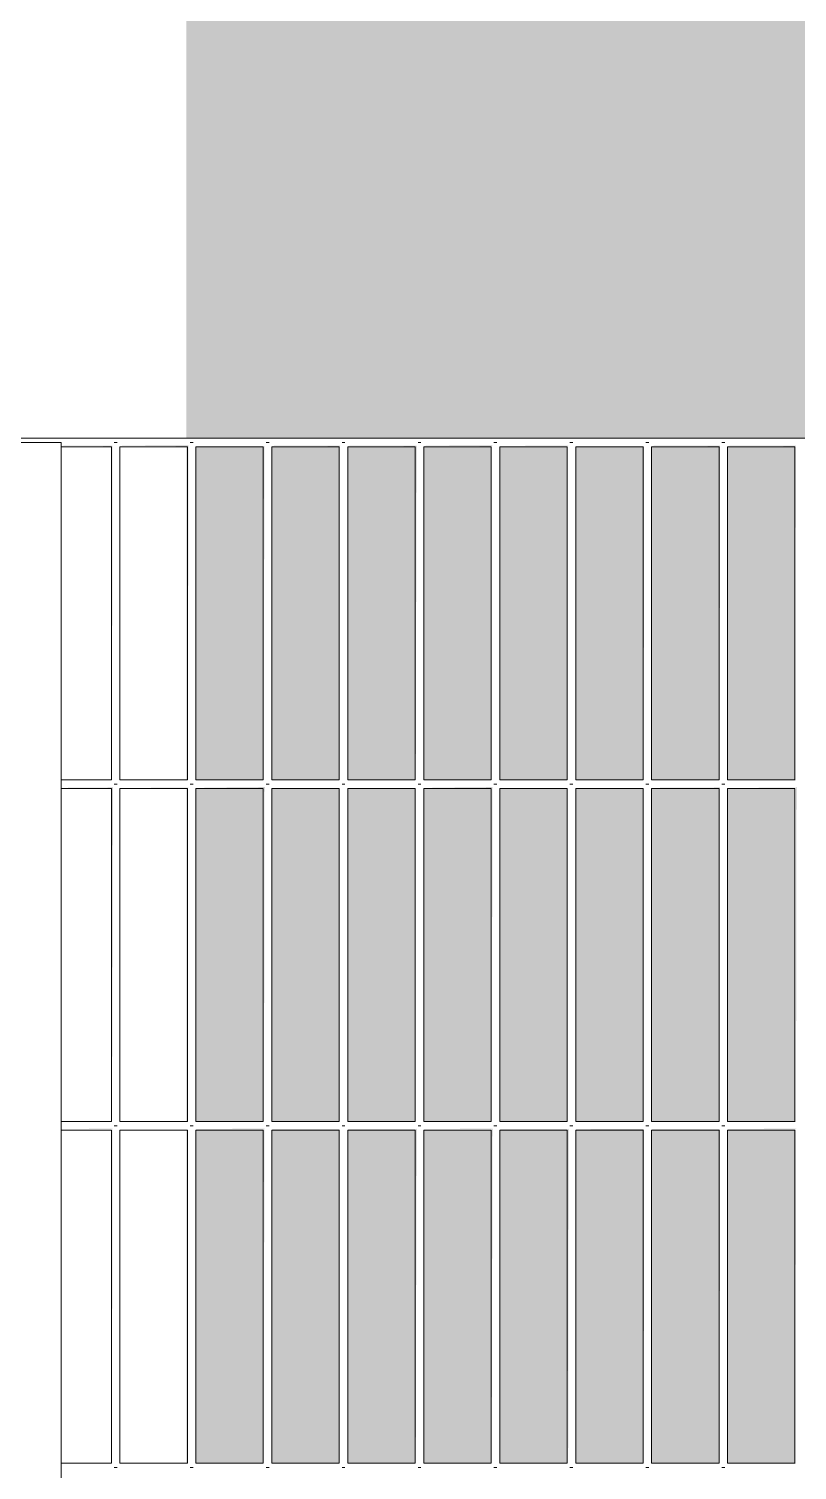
# Model space of a CAD drawing. Header units: metres. Extents: x -14 to 130, y -38 to 4.
# Drawn here: x 106.302 to 106.752, y -30.995 to -30.152 of the extents above; entities that cross this region are included whole.
import ezdxf

# ---------------------------------------------------------------- set-up
doc = ezdxf.new("R2010")
doc.units = ezdxf.units.M
doc.header["$MEASUREMENT"] = 0
doc.layers.add('A-Ost_Ansicht Ost PP_2_140 Geländer transparent', color=7, linetype='Continuous')
doc.layers.add('A-Ost_Ansicht Ost PP_2_717 Außen Ausstattung', color=7, linetype='Continuous')

msp = doc.modelspace()

# ---------------------------------------------------------------- hatches: boundary and pattern name
at = {"layer": 'A-Ost_Ansicht Ost PP_2_140 Geländer transparent', "linetype": 'Continuous', "lineweight": 0, "true_color": 0x000000}
for points in [[(106.39444, -30.14373), (106.39444, -30.39123), (107.41924, -30.39123), (107.41924, -30.14373)], [(106.39498, -30.39623), (106.39444, -30.39623), (106.39444, -30.59123), (106.39498, -30.59123)], [(106.43944, -30.39623), (106.39998, -30.39623), (106.39998, -30.59123), (106.43944, -30.59123)], [(106.48391, -30.39623), (106.44444, -30.39623), (106.44444, -30.59123), (106.48391, -30.59123)], [(106.52837, -30.39623), (106.48891, -30.39623), (106.48891, -30.59123), (106.52837, -30.59123)], [(106.53337, -30.39623), (106.53337, -30.59123), (106.57284, -30.59123), (106.57284, -30.39623)], [(106.57784, -30.39623), (106.57784, -30.59123), (106.6173, -30.59123), (106.6173, -30.39623)], [(106.66177, -30.39623), (106.6223, -30.39623), (106.6223, -30.59123), (106.66177, -30.59123)], [(106.66677, -30.39623), (106.66677, -30.59123), (106.70623, -30.59123), (106.70623, -30.39623)], [(106.71123, -30.59123), (106.75069, -30.59123), (106.75069, -30.39623), (106.71123, -30.39623)], [(106.39498, -30.59623), (106.39444, -30.59623), (106.39444, -30.79123), (106.39498, -30.79123)], [(106.39998, -30.79123), (106.43944, -30.79123), (106.43944, -30.59623), (106.39998, -30.59623)], [(106.48391, -30.59623), (106.44444, -30.59623), (106.44444, -30.79123), (106.48391, -30.79123)], [(106.52837, -30.59623), (106.48891, -30.59623), (106.48891, -30.79123), (106.52837, -30.79123)], [(106.53337, -30.79123), (106.57284, -30.79123), (106.57284, -30.59623), (106.53337, -30.59623)], [(106.57784, -30.59623), (106.57784, -30.79123), (106.6173, -30.79123), (106.6173, -30.59623)], [(106.6223, -30.59623), (106.6223, -30.79123), (106.66177, -30.79123), (106.66177, -30.59623)], [(106.70623, -30.59623), (106.66677, -30.59623), (106.66677, -30.79123), (106.70623, -30.79123)], [(106.71123, -30.59623), (106.71123, -30.79123), (106.75069, -30.79123), (106.75069, -30.59623)], [(106.39498, -30.79623), (106.39444, -30.79623), (106.39444, -30.99123), (106.39498, -30.99123)], [(106.39998, -30.99123), (106.43944, -30.99123), (106.43944, -30.79623), (106.39998, -30.79623)], [(106.44444, -30.99123), (106.48391, -30.99123), (106.48391, -30.79623), (106.44444, -30.79623)], [(106.48891, -30.99123), (106.52837, -30.99123), (106.52837, -30.79623), (106.48891, -30.79623)], [(106.57284, -30.79623), (106.53337, -30.79623), (106.53337, -30.99123), (106.57284, -30.99123)], [(106.57784, -30.79623), (106.57784, -30.99123), (106.6173, -30.99123), (106.6173, -30.79623)], [(106.66177, -30.79623), (106.6223, -30.79623), (106.6223, -30.99123), (106.66177, -30.99123)], [(106.66677, -30.99123), (106.70623, -30.99123), (106.70623, -30.79623), (106.66677, -30.79623)], [(106.75069, -30.79623), (106.71123, -30.79623), (106.71123, -30.99123), (106.75069, -30.99123)]]:
    msp.add_hatch(color=18, dxfattribs=at).paths.add_polyline_path(points)
at = {"layer": 'A-Ost_Ansicht Ost PP_2_717 Außen Ausstattung', "linetype": 'Continuous', "lineweight": 0, "true_color": 0x000000}
for points in [[(106.35067, -30.39608), (106.32105, -30.39608), (106.35055, -30.39619)], [(106.32106, -30.39534), (106.3511, -30.39564)], [(106.3511, -30.39564), (106.32106, -30.39564), (106.35085, -30.39589)], [(106.32106, -30.39589), (106.35067, -30.39608)], [(106.35055, -30.39619), (106.35055, -30.59127), (106.35067, -30.39608)], [(106.35067, -30.59138), (106.35085, -30.39589)], [(106.35085, -30.39589), (106.35085, -30.59156), (106.3511, -30.39564)], [(106.3511, -30.59181), (106.35141, -30.39534)], [(106.39587, -30.39534), (106.35462, -30.39534), (106.39556, -30.39564)], [(106.39556, -30.39564), (106.35493, -30.39564), (106.39531, -30.39589)], [(106.39531, -30.39589), (106.35518, -30.39589), (106.39513, -30.39608)], [(106.39513, -30.39608), (106.35536, -30.39608), (106.39502, -30.39619)], [(106.39513, -30.39608), (106.39502, -30.59127)], [(106.39513, -30.39608), (106.39513, -30.59138), (106.39531, -30.39589)], [(106.39531, -30.39589), (106.39531, -30.59156), (106.39556, -30.39564)], [(106.39587, -30.39534), (106.39556, -30.59181)], [(106.39909, -30.39534), (106.44003, -30.39564)], [(106.39939, -30.39564), (106.43978, -30.39589)], [(106.43978, -30.39589), (106.39964, -30.39589), (106.43959, -30.39608)], [(106.43959, -30.39608), (106.39983, -30.39608), (106.43948, -30.39619)], [(106.43948, -30.39619), (106.43948, -30.59127), (106.43959, -30.39608)], [(106.43959, -30.39608), (106.43959, -30.59138), (106.43978, -30.39589)], [(106.43978, -30.39589), (106.43978, -30.59156), (106.44003, -30.39564)], [(106.44034, -30.39534), (106.44003, -30.59181)], [(106.44355, -30.39534), (106.48449, -30.39564)], [(106.48449, -30.39564), (106.44386, -30.39564), (106.48424, -30.39589)], [(106.48424, -30.39589), (106.44411, -30.39589), (106.48406, -30.39608)], [(106.44429, -30.39608), (106.48395, -30.39619)], [(106.48395, -30.39619), (106.48395, -30.59127), (106.48406, -30.39608)], [(106.48406, -30.39608), (106.48406, -30.59138), (106.48424, -30.39589)], [(106.48424, -30.59156), (106.48449, -30.39564)], [(106.4848, -30.39534), (106.48449, -30.59181)], [(106.48801, -30.39534), (106.52896, -30.39564)], [(106.52896, -30.39564), (106.48832, -30.39564), (106.52871, -30.39589)], [(106.52871, -30.39589), (106.48857, -30.39589), (106.52852, -30.39608)], [(106.52852, -30.39608), (106.48876, -30.39608), (106.52841, -30.39619)], [(106.52852, -30.39608), (106.52841, -30.59127)], [(106.52852, -30.39608), (106.52852, -30.59138), (106.52871, -30.39589)], [(106.52871, -30.39589), (106.52871, -30.59156), (106.52896, -30.39564)], [(106.52896, -30.39564), (106.52896, -30.59181), (106.52926, -30.39534)], [(106.57373, -30.39534), (106.53248, -30.39534), (106.57342, -30.39564)], [(106.57342, -30.39564), (106.53279, -30.39564), (106.57317, -30.39589)], [(106.53304, -30.39589), (106.57299, -30.39608)], [(106.57299, -30.39608), (106.53322, -30.39608), (106.57288, -30.39619)], [(106.57299, -30.39608), (106.57288, -30.59127)], [(106.57299, -30.39608), (106.57299, -30.59138), (106.57317, -30.39589)], [(106.57342, -30.39564), (106.57317, -30.59156)], [(106.57373, -30.39534), (106.57342, -30.59181)], [(106.61819, -30.39534), (106.57694, -30.39534), (106.61789, -30.39564)], [(106.57725, -30.39564), (106.61764, -30.39589)], [(106.5775, -30.39589), (106.61745, -30.39608)], [(106.57769, -30.39608), (106.61734, -30.39619)], [(106.61734, -30.39619), (106.61734, -30.59127), (106.61745, -30.39608)], [(106.61745, -30.39608), (106.61745, -30.59138), (106.61764, -30.39589)], [(106.61764, -30.59156), (106.61789, -30.39564)], [(106.61789, -30.59181), (106.61819, -30.39534)], [(106.62141, -30.39534), (106.66235, -30.39564)], [(106.62172, -30.39564), (106.6621, -30.39589)], [(106.6621, -30.39589), (106.62197, -30.39589), (106.66192, -30.39608)], [(106.66192, -30.39608), (106.62215, -30.39608), (106.6618, -30.39619)], [(106.66192, -30.39608), (106.6618, -30.59127)], [(106.66192, -30.59138), (106.6621, -30.39589)], [(106.6621, -30.39589), (106.6621, -30.59156), (106.66235, -30.39564)], [(106.66266, -30.39534), (106.66235, -30.59181)], [(106.66587, -30.39534), (106.70681, -30.39564)], [(106.70681, -30.39564), (106.66618, -30.39564), (106.70656, -30.39589)], [(106.70656, -30.39589), (106.66643, -30.39589), (106.70638, -30.39608)], [(106.66661, -30.39608), (106.70627, -30.39619)], [(106.70627, -30.39619), (106.70627, -30.59127), (106.70638, -30.39608)], [(106.70638, -30.39608), (106.70638, -30.59138), (106.70656, -30.39589)], [(106.70656, -30.39589), (106.70656, -30.59156), (106.70681, -30.39564)], [(106.70681, -30.59181), (106.70712, -30.39534)], [(106.71034, -30.39534), (106.75128, -30.39564)], [(106.75128, -30.39564), (106.71064, -30.39564), (106.75103, -30.39589)], [(106.75103, -30.39589), (106.71089, -30.39589), (106.75084, -30.39608)], [(106.71108, -30.39608), (106.75073, -30.39619)], [(106.75084, -30.39608), (106.75073, -30.59127)], [(106.75084, -30.39608), (106.75084, -30.59138), (106.75103, -30.39589)], [(106.75128, -30.39564), (106.75103, -30.59156)], [(106.75159, -30.39534), (106.75128, -30.59181)], [(106.32105, -30.59534), (106.3511, -30.59564)], [(106.3511, -30.59564), (106.32105, -30.59564), (106.35085, -30.59589)], [(106.32105, -30.59589), (106.35067, -30.59608)], [(106.35067, -30.59608), (106.32105, -30.59608), (106.35055, -30.59619)], [(106.35067, -30.59608), (106.35055, -30.79127)], [(106.35067, -30.59608), (106.35067, -30.79138), (106.35085, -30.59589)], [(106.35085, -30.59589), (106.35085, -30.79156), (106.3511, -30.59564)], [(106.3511, -30.59564), (106.3511, -30.79181), (106.35141, -30.59534)], [(106.39587, -30.59534), (106.35462, -30.59534), (106.39556, -30.59564)], [(106.35493, -30.59564), (106.39531, -30.59589)], [(106.39531, -30.59589), (106.35518, -30.59589), (106.39513, -30.59608)], [(106.35536, -30.59608), (106.39502, -30.59619)], [(106.39513, -30.59608), (106.39502, -30.79127)], [(106.39513, -30.79138), (106.39531, -30.59589)], [(106.39556, -30.59564), (106.39531, -30.79156)], [(106.39587, -30.59534), (106.39556, -30.79181)], [(106.44034, -30.59534), (106.39909, -30.59534), (106.44003, -30.59564)], [(106.44003, -30.59564), (106.39939, -30.59564), (106.43978, -30.59589)], [(106.39964, -30.59589), (106.43959, -30.59608)], [(106.43959, -30.59608), (106.39983, -30.59608), (106.43948, -30.59619)], [(106.43948, -30.59619), (106.43948, -30.79127), (106.43959, -30.59608)], [(106.43959, -30.79138), (106.43978, -30.59589)], [(106.44003, -30.59564), (106.43978, -30.79156)], [(106.44003, -30.59564), (106.44003, -30.79181), (106.44034, -30.59534)], [(106.44355, -30.59534), (106.48449, -30.59564)], [(106.44386, -30.59564), (106.48424, -30.59589)], [(106.44411, -30.59589), (106.48406, -30.59608)], [(106.44429, -30.59608), (106.48395, -30.59619)], [(106.48395, -30.59619), (106.48395, -30.79127), (106.48406, -30.59608)], [(106.48406, -30.79138), (106.48424, -30.59589)], [(106.48449, -30.59564), (106.48424, -30.79156)], [(106.4848, -30.59534), (106.48449, -30.79181)], [(106.48801, -30.59534), (106.52896, -30.59564)], [(106.48832, -30.59564), (106.52871, -30.59589)], [(106.52871, -30.59589), (106.48857, -30.59589), (106.52852, -30.59608)], [(106.52852, -30.59608), (106.48876, -30.59608), (106.52841, -30.59619)], [(106.52841, -30.59619), (106.52841, -30.79127), (106.52852, -30.59608)], [(106.52852, -30.79138), (106.52871, -30.59589)], [(106.52896, -30.59564), (106.52871, -30.79156)], [(106.52926, -30.59534), (106.52896, -30.79181)], [(106.57373, -30.59534), (106.53248, -30.59534), (106.57342, -30.59564)], [(106.57342, -30.59564), (106.53279, -30.59564), (106.57317, -30.59589)], [(106.57317, -30.59589), (106.53304, -30.59589), (106.57299, -30.59608)], [(106.57299, -30.59608), (106.53322, -30.59608), (106.57288, -30.59619)], [(106.57288, -30.79127), (106.57299, -30.59608)], [(106.57299, -30.79138), (106.57317, -30.59589)], [(106.57317, -30.79156), (106.57342, -30.59564)], [(106.57342, -30.59564), (106.57342, -30.79181), (106.57373, -30.59534)], [(106.57694, -30.59534), (106.61789, -30.59564)], [(106.57725, -30.59564), (106.61764, -30.59589)], [(106.61764, -30.59589), (106.5775, -30.59589), (106.61745, -30.59608)], [(106.61745, -30.59608), (106.57769, -30.59608), (106.61734, -30.59619)], [(106.61734, -30.79127), (106.61745, -30.59608)], [(106.61764, -30.59589), (106.61745, -30.79138)], [(106.61789, -30.59564), (106.61764, -30.79156)], [(106.61819, -30.59534), (106.61789, -30.79181)], [(106.62141, -30.59534), (106.66235, -30.59564)], [(106.62172, -30.59564), (106.6621, -30.59589)], [(106.6621, -30.59589), (106.62197, -30.59589), (106.66192, -30.59608)], [(106.66192, -30.59608), (106.62215, -30.59608), (106.6618, -30.59619)], [(106.6618, -30.79127), (106.66192, -30.59608)], [(106.66192, -30.79138), (106.6621, -30.59589)], [(106.6621, -30.79156), (106.66235, -30.59564)], [(106.66266, -30.59534), (106.66235, -30.79181)], [(106.66587, -30.59534), (106.70681, -30.59564)], [(106.70681, -30.59564), (106.66618, -30.59564), (106.70656, -30.59589)], [(106.70656, -30.59589), (106.66643, -30.59589), (106.70638, -30.59608)], [(106.66661, -30.59608), (106.70627, -30.59619)], [(106.70627, -30.79127), (106.70638, -30.59608)], [(106.70638, -30.79138), (106.70656, -30.59589)], [(106.70681, -30.59564), (106.70656, -30.79156)], [(106.70712, -30.59534), (106.70681, -30.79181)], [(106.75159, -30.59534), (106.71034, -30.59534), (106.75128, -30.59564)], [(106.71064, -30.59564), (106.75103, -30.59589)], [(106.71089, -30.59589), (106.75084, -30.59608)], [(106.75084, -30.59608), (106.71108, -30.59608), (106.75073, -30.59619)], [(106.75073, -30.79127), (106.75084, -30.59608)], [(106.75084, -30.79138), (106.75103, -30.59589)], [(106.75103, -30.79156), (106.75128, -30.59564)], [(106.75128, -30.59564), (106.75128, -30.79181), (106.75159, -30.59534)], [(106.35141, -30.79534), (106.32105, -30.79534), (106.3511, -30.79564)], [(106.32105, -30.79564), (106.35085, -30.79589)], [(106.32105, -30.79589), (106.35067, -30.79608)], [(106.35067, -30.79608), (106.32105, -30.79608), (106.35055, -30.79619)], [(106.35067, -30.79608), (106.35055, -30.99127)], [(106.35067, -30.99138), (106.35085, -30.79589)], [(106.35085, -30.79589), (106.35085, -30.99156), (106.3511, -30.79564)], [(106.3511, -30.99181), (106.35141, -30.79534)], [(106.35462, -30.79534), (106.39556, -30.79564)], [(106.35493, -30.79564), (106.39531, -30.79589)], [(106.35518, -30.79589), (106.39513, -30.79608)], [(106.35536, -30.79608), (106.39502, -30.79619)], [(106.39502, -30.79619), (106.39502, -30.99127), (106.39513, -30.79608)], [(106.39513, -30.99138), (106.39531, -30.79589)], [(106.39556, -30.79564), (106.39531, -30.99156)], [(106.39587, -30.79534), (106.39556, -30.99181)], [(106.44034, -30.79534), (106.39909, -30.79534), (106.44003, -30.79564)], [(106.39939, -30.79564), (106.43978, -30.79589)], [(106.43978, -30.79589), (106.39964, -30.79589), (106.43959, -30.79608)], [(106.43959, -30.79608), (106.39983, -30.79608), (106.43948, -30.79619)], [(106.43948, -30.99127), (106.43959, -30.79608)], [(106.43959, -30.79608), (106.43959, -30.99138), (106.43978, -30.79589)], [(106.43978, -30.79589), (106.43978, -30.99156), (106.44003, -30.79564)], [(106.44034, -30.79534), (106.44003, -30.99181)], [(106.44355, -30.79534), (106.48449, -30.79564)], [(106.44386, -30.79564), (106.48424, -30.79589)], [(106.48424, -30.79589), (106.44411, -30.79589), (106.48406, -30.79608)], [(106.48406, -30.79608), (106.44429, -30.79608), (106.48395, -30.79619)], [(106.48395, -30.79619), (106.48395, -30.99127), (106.48406, -30.79608)], [(106.48406, -30.99138), (106.48424, -30.79589)], [(106.48424, -30.99156), (106.48449, -30.79564)], [(106.4848, -30.79534), (106.48449, -30.99181)], [(106.48801, -30.79534), (106.52896, -30.79564)], [(106.48832, -30.79564), (106.52871, -30.79589)], [(106.52871, -30.79589), (106.48857, -30.79589), (106.52852, -30.79608)], [(106.48876, -30.79608), (106.52841, -30.79619)], [(106.52841, -30.99127), (106.52852, -30.79608)], [(106.52852, -30.79608), (106.52852, -30.99138), (106.52871, -30.79589)], [(106.52871, -30.79589), (106.52871, -30.99156), (106.52896, -30.79564)], [(106.52896, -30.79564), (106.52896, -30.99181), (106.52926, -30.79534)], [(106.57373, -30.79534), (106.53248, -30.79534), (106.57342, -30.79564)], [(106.53279, -30.79564), (106.57317, -30.79589)], [(106.53304, -30.79589), (106.57299, -30.79608)], [(106.57299, -30.79608), (106.53322, -30.79608), (106.57288, -30.79619)], [(106.57288, -30.99127), (106.57299, -30.79608)], [(106.57299, -30.79608), (106.57299, -30.99138), (106.57317, -30.79589)], [(106.57317, -30.79589), (106.57317, -30.99156), (106.57342, -30.79564)], [(106.57342, -30.79564), (106.57342, -30.99181), (106.57373, -30.79534)], [(106.57694, -30.79534), (106.61789, -30.79564)], [(106.57725, -30.79564), (106.61764, -30.79589)], [(106.61764, -30.79589), (106.5775, -30.79589), (106.61745, -30.79608)], [(106.61745, -30.79608), (106.57769, -30.79608), (106.61734, -30.79619)], [(106.61734, -30.79619), (106.61734, -30.99127), (106.61745, -30.79608)], [(106.61764, -30.79589), (106.61745, -30.99138)], [(106.61764, -30.79589), (106.61764, -30.99156), (106.61789, -30.79564)], [(106.61789, -30.79564), (106.61789, -30.99181), (106.61819, -30.79534)], [(106.62141, -30.79534), (106.66235, -30.79564)], [(106.66235, -30.79564), (106.62172, -30.79564), (106.6621, -30.79589)], [(106.6621, -30.79589), (106.62197, -30.79589), (106.66192, -30.79608)], [(106.66192, -30.79608), (106.62215, -30.79608), (106.6618, -30.79619)], [(106.6618, -30.99127), (106.66192, -30.79608)], [(106.6621, -30.79589), (106.66192, -30.99138)], [(106.6621, -30.79589), (106.6621, -30.99156), (106.66235, -30.79564)], [(106.66266, -30.79534), (106.66235, -30.99181)], [(106.66587, -30.79534), (106.70681, -30.79564)], [(106.66618, -30.79564), (106.70656, -30.79589)], [(106.70656, -30.79589), (106.66643, -30.79589), (106.70638, -30.79608)], [(106.66661, -30.79608), (106.70627, -30.79619)], [(106.70627, -30.99127), (106.70638, -30.79608)], [(106.70656, -30.79589), (106.70638, -30.99138)], [(106.70656, -30.79589), (106.70656, -30.99156), (106.70681, -30.79564)], [(106.70681, -30.99181), (106.70712, -30.79534)], [(106.75159, -30.79534), (106.71034, -30.79534), (106.75128, -30.79564)], [(106.71064, -30.79564), (106.75103, -30.79589)], [(106.75103, -30.79589), (106.71089, -30.79589), (106.75084, -30.79608)], [(106.71108, -30.79608), (106.75073, -30.79619)], [(106.75073, -30.99127), (106.75084, -30.79608)], [(106.75103, -30.79589), (106.75084, -30.99138)], [(106.75103, -30.79589), (106.75103, -30.99156), (106.75128, -30.79564)], [(106.75159, -30.79534), (106.75128, -30.99181)]]:
    msp.add_hatch(color=18, dxfattribs=at).paths.add_polyline_path(points)

# ---------------------------------------------------------------- linework, layer by layer
at = {"layer": 'A-Ost_Ansicht Ost PP_2_717 Außen Ausstattung', "color": 7, "linetype": 'Continuous', "lineweight": 13, "ltscale": 1000}
for p, q in [((105.41927, -30.39123), (111.63175, -30.39123)), ((106.29604, -30.39373), (106.32104, -30.39373)), ((106.32104, -31.83373), (106.32104, -30.39373)), ((106.35216, -30.39373), (106.35258, -30.39373)), ((106.35258, -30.39373), (106.35301, -30.39373)), ((106.35301, -30.39373), (106.35345, -30.39373)), ((106.35345, -30.39373), (106.35387, -30.39373)), ((106.39662, -30.39373), (106.39704, -30.39373)), ((106.39704, -30.39373), (106.39748, -30.39373)), ((106.39748, -30.39373), (106.39791, -30.39373)), ((106.39791, -30.39373), (106.39833, -30.39373)), ((106.44109, -30.39373), (106.44151, -30.39373)), ((106.44151, -30.39373), (106.44194, -30.39373)), ((106.44194, -30.39373), (106.44238, -30.39373)), ((106.44238, -30.39373), (106.4428, -30.39373)), ((106.48555, -30.39373), (106.48597, -30.39373)), ((106.48597, -30.39373), (106.48641, -30.39373)), ((106.48641, -30.39373), (106.48684, -30.39373)), ((106.48684, -30.39373), (106.48726, -30.39373)), ((106.53002, -30.39373), (106.53044, -30.39373)), ((106.53044, -30.39373), (106.53087, -30.39373)), ((106.53087, -30.39373), (106.53131, -30.39373)), ((106.53131, -30.39373), (106.53173, -30.39373)), ((106.57448, -30.39373), (106.5749, -30.39373)), ((106.5749, -30.39373), (106.57534, -30.39373)), ((106.57534, -30.39373), (106.57577, -30.39373)), ((106.57577, -30.39373), (106.57619, -30.39373)), ((106.61894, -30.39373), (106.61937, -30.39373)), ((106.61937, -30.39373), (106.6198, -30.39373)), ((106.6198, -30.39373), (106.62023, -30.39373)), ((106.62023, -30.39373), (106.62065, -30.39373)), ((106.66341, -30.39373), (106.66383, -30.39373)), ((106.66383, -30.39373), (106.66426, -30.39373)), ((106.66426, -30.39373), (106.6647, -30.39373)), ((106.6647, -30.39373), (106.66512, -30.39373)), ((106.70787, -30.39373), (106.70829, -30.39373)), ((106.70829, -30.39373), (106.70873, -30.39373)), ((106.70873, -30.39373), (106.70916, -30.39373)), ((106.70916, -30.39373), (106.70958, -30.39373)), ((106.32104, -30.39623), (106.35052, -30.39623)), ((106.32106, -30.59123), (106.32106, -30.39623)), ((106.35052, -30.59124), (106.35052, -30.39623)), ((106.35552, -30.39623), (106.39498, -30.39623)), ((106.35552, -30.59124), (106.35552, -30.39623)), ((106.39498, -30.59124), (106.39498, -30.39623)), ((106.39998, -30.39623), (106.43944, -30.39623)), ((106.39998, -30.59124), (106.39998, -30.39623)), ((106.43944, -30.59124), (106.43944, -30.39623)), ((106.44444, -30.39623), (106.48391, -30.39623)), ((106.44444, -30.59124), (106.44444, -30.39623)), ((106.48391, -30.59124), (106.48391, -30.39623)), ((106.48891, -30.39623), (106.52837, -30.39623)), ((106.48891, -30.59124), (106.48891, -30.39623)), ((106.52837, -30.59124), (106.52837, -30.39623)), ((106.53337, -30.39623), (106.57284, -30.39623)), ((106.53337, -30.59124), (106.53337, -30.39623)), ((106.57284, -30.59124), (106.57284, -30.39623)), ((106.57784, -30.39623), (106.6173, -30.39623)), ((106.57784, -30.59124), (106.57784, -30.39623)), ((106.6173, -30.59124), (106.6173, -30.39623)), ((106.6223, -30.39623), (106.66177, -30.39623)), ((106.6223, -30.59124), (106.6223, -30.39623)), ((106.66177, -30.59124), (106.66177, -30.39623)), ((106.66677, -30.39623), (106.70623, -30.39623)), ((106.66677, -30.59124), (106.66677, -30.39623)), ((106.70623, -30.59124), (106.70623, -30.39623)), ((106.71123, -30.39623), (106.75069, -30.39623)), ((106.71123, -30.59124), (106.71123, -30.39623)), ((106.75069, -30.59124), (106.75069, -30.39623)), ((106.32104, -30.59123), (106.35052, -30.59123)), ((106.32104, -30.59623), (106.35052, -30.59623)), ((106.32106, -30.79123), (106.32106, -30.59623)), ((106.35052, -30.79123), (106.35052, -30.59623)), ((106.35216, -30.59373), (106.35258, -30.59373)), ((106.35258, -30.59373), (106.35301, -30.59373)), ((106.35301, -30.59373), (106.35345, -30.59373)), ((106.35345, -30.59373), (106.35387, -30.59373)), ((106.35552, -30.59123), (106.39498, -30.59123)), ((106.35552, -30.59623), (106.39498, -30.59623)), ((106.35552, -30.79124), (106.35552, -30.59623)), ((106.39498, -30.79124), (106.39498, -30.59623)), ((106.39662, -30.59373), (106.39704, -30.59373)), ((106.39704, -30.59373), (106.39748, -30.59373)), ((106.39748, -30.59373), (106.39791, -30.59373)), ((106.39791, -30.59373), (106.39833, -30.59373)), ((106.39998, -30.59123), (106.43944, -30.59123)), ((106.39998, -30.59623), (106.43944, -30.59623)), ((106.39998, -30.79124), (106.39998, -30.59623)), ((106.43944, -30.79124), (106.43944, -30.59623)), ((106.44109, -30.59373), (106.44151, -30.59373)), ((106.44151, -30.59373), (106.44194, -30.59373)), ((106.44194, -30.59373), (106.44238, -30.59373)), ((106.44238, -30.59373), (106.4428, -30.59373)), ((106.44444, -30.59123), (106.48391, -30.59123)), ((106.44444, -30.59623), (106.48391, -30.59623)), ((106.44444, -30.79124), (106.44444, -30.59623)), ((106.48391, -30.79124), (106.48391, -30.59623)), ((106.48555, -30.59373), (106.48597, -30.59373)), ((106.48597, -30.59373), (106.48641, -30.59373)), ((106.48641, -30.59373), (106.48684, -30.59373)), ((106.48684, -30.59373), (106.48726, -30.59373)), ((106.48891, -30.59123), (106.52837, -30.59123)), ((106.48891, -30.59623), (106.52837, -30.59623)), ((106.48891, -30.79124), (106.48891, -30.59623)), ((106.52837, -30.79124), (106.52837, -30.59623)), ((106.53002, -30.59373), (106.53044, -30.59373)), ((106.53044, -30.59373), (106.53087, -30.59373)), ((106.53087, -30.59373), (106.53131, -30.59373)), ((106.53131, -30.59373), (106.53173, -30.59373)), ((106.53337, -30.59123), (106.57284, -30.59123)), ((106.53337, -30.59623), (106.57284, -30.59623)), ((106.53337, -30.79124), (106.53337, -30.59623)), ((106.57284, -30.79124), (106.57284, -30.59623)), ((106.57448, -30.59373), (106.5749, -30.59373)), ((106.5749, -30.59373), (106.57534, -30.59373)), ((106.57534, -30.59373), (106.57577, -30.59373)), ((106.57577, -30.59373), (106.57619, -30.59373)), ((106.57784, -30.59123), (106.6173, -30.59123)), ((106.57784, -30.59623), (106.6173, -30.59623)), ((106.57784, -30.79124), (106.57784, -30.59623)), ((106.6173, -30.79124), (106.6173, -30.59623)), ((106.61894, -30.59373), (106.61937, -30.59373)), ((106.61937, -30.59373), (106.6198, -30.59373)), ((106.6198, -30.59373), (106.62023, -30.59373)), ((106.62023, -30.59373), (106.62065, -30.59373)), ((106.6223, -30.59123), (106.66177, -30.59123)), ((106.6223, -30.59623), (106.66177, -30.59623)), ((106.6223, -30.79124), (106.6223, -30.59623)), ((106.66177, -30.79124), (106.66177, -30.59623)), ((106.66341, -30.59373), (106.66383, -30.59373)), ((106.66383, -30.59373), (106.66426, -30.59373)), ((106.66426, -30.59373), (106.6647, -30.59373)), ((106.6647, -30.59373), (106.66512, -30.59373)), ((106.66677, -30.59123), (106.70623, -30.59123)), ((106.66677, -30.59623), (106.70623, -30.59623)), ((106.66677, -30.79124), (106.66677, -30.59623)), ((106.70623, -30.79124), (106.70623, -30.59623)), ((106.70787, -30.59373), (106.70829, -30.59373)), ((106.70829, -30.59373), (106.70873, -30.59373)), ((106.70873, -30.59373), (106.70916, -30.59373)), ((106.70916, -30.59373), (106.70958, -30.59373)), ((106.71123, -30.59123), (106.7507, -30.59123)), ((106.71123, -30.59623), (106.75069, -30.59623)), ((106.71123, -30.79124), (106.71123, -30.59623)), ((106.75069, -30.79124), (106.75069, -30.59623)), ((106.32104, -30.79123), (106.35052, -30.79123)), ((106.32104, -30.79623), (106.35052, -30.79623)), ((106.32106, -30.99123), (106.32106, -30.79623)), ((106.35052, -30.99124), (106.35052, -30.79623)), ((106.35216, -30.79373), (106.35258, -30.79373)), ((106.35258, -30.79373), (106.35301, -30.79373)), ((106.35301, -30.79373), (106.35345, -30.79373)), ((106.35345, -30.79373), (106.35387, -30.79373)), ((106.35552, -30.79123), (106.39498, -30.79123)), ((106.35552, -30.79623), (106.39498, -30.79623)), ((106.35552, -30.99124), (106.35552, -30.79623)), ((106.39498, -30.99124), (106.39498, -30.79623)), ((106.39662, -30.79373), (106.39704, -30.79373)), ((106.39704, -30.79373), (106.39748, -30.79373)), ((106.39748, -30.79373), (106.39791, -30.79373)), ((106.39791, -30.79373), (106.39833, -30.79373)), ((106.39998, -30.79123), (106.43944, -30.79123)), ((106.39998, -30.79623), (106.43944, -30.79623)), ((106.39998, -30.99124), (106.39998, -30.79623)), ((106.43944, -30.99124), (106.43944, -30.79623)), ((106.44109, -30.79373), (106.44151, -30.79373)), ((106.44151, -30.79373), (106.44194, -30.79373)), ((106.44194, -30.79373), (106.44238, -30.79373)), ((106.44238, -30.79373), (106.4428, -30.79373)), ((106.44444, -30.79123), (106.48391, -30.79123)), ((106.44444, -30.79623), (106.48391, -30.79623)), ((106.44444, -30.99124), (106.44444, -30.79623)), ((106.48391, -30.99124), (106.48391, -30.79623)), ((106.48555, -30.79373), (106.48597, -30.79373)), ((106.48597, -30.79373), (106.48641, -30.79373)), ((106.48641, -30.79373), (106.48684, -30.79373)), ((106.48684, -30.79373), (106.48726, -30.79373)), ((106.48891, -30.79123), (106.52837, -30.79123)), ((106.48891, -30.79623), (106.52837, -30.79623)), ((106.48891, -30.99124), (106.48891, -30.79623)), ((106.52837, -30.99124), (106.52837, -30.79623)), ((106.53002, -30.79373), (106.53044, -30.79373)), ((106.53044, -30.79373), (106.53087, -30.79373)), ((106.53087, -30.79373), (106.53131, -30.79373)), ((106.53131, -30.79373), (106.53173, -30.79373)), ((106.53337, -30.79123), (106.57284, -30.79123)), ((106.53337, -30.79623), (106.57284, -30.79623)), ((106.53337, -30.99124), (106.53337, -30.79623)), ((106.57284, -30.99124), (106.57284, -30.79623)), ((106.57448, -30.79373), (106.5749, -30.79373)), ((106.5749, -30.79373), (106.57534, -30.79373)), ((106.57534, -30.79373), (106.57577, -30.79373)), ((106.57577, -30.79373), (106.57619, -30.79373)), ((106.57784, -30.79123), (106.6173, -30.79123)), ((106.57784, -30.79623), (106.6173, -30.79623)), ((106.57784, -30.99124), (106.57784, -30.79623)), ((106.6173, -30.99124), (106.6173, -30.79623)), ((106.61894, -30.79373), (106.61937, -30.79373)), ((106.61937, -30.79373), (106.6198, -30.79373)), ((106.6198, -30.79373), (106.62023, -30.79373)), ((106.62023, -30.79373), (106.62065, -30.79373)), ((106.6223, -30.79123), (106.66177, -30.79123)), ((106.6223, -30.79623), (106.66177, -30.79623)), ((106.6223, -30.99124), (106.6223, -30.79623)), ((106.66177, -30.99124), (106.66177, -30.79623)), ((106.66341, -30.79373), (106.66383, -30.79373)), ((106.66383, -30.79373), (106.66426, -30.79373)), ((106.66426, -30.79373), (106.6647, -30.79373)), ((106.6647, -30.79373), (106.66512, -30.79373)), ((106.66677, -30.79123), (106.70623, -30.79123)), ((106.66677, -30.79623), (106.70623, -30.79623)), ((106.66677, -30.99124), (106.66677, -30.79623)), ((106.70623, -30.99124), (106.70623, -30.79623)), ((106.70787, -30.79373), (106.70829, -30.79373)), ((106.70829, -30.79373), (106.70873, -30.79373)), ((106.70873, -30.79373), (106.70916, -30.79373)), ((106.70916, -30.79373), (106.70958, -30.79373)), ((106.71123, -30.79123), (106.7507, -30.79123)), ((106.71123, -30.79623), (106.75069, -30.79623)), ((106.71123, -30.99124), (106.71123, -30.79623)), ((106.75069, -30.99124), (106.75069, -30.79623)), ((106.32104, -30.99123), (106.35052, -30.99123)), ((106.35552, -30.99123), (106.39498, -30.99123)), ((106.39998, -30.99123), (106.43944, -30.99123)), ((106.44444, -30.99123), (106.48391, -30.99123)), ((106.48891, -30.99123), (106.52837, -30.99123)), ((106.53337, -30.99123), (106.57284, -30.99123)), ((106.57784, -30.99123), (106.6173, -30.99123)), ((106.6223, -30.99123), (106.66177, -30.99123)), ((106.66677, -30.99123), (106.70623, -30.99123)), ((106.71123, -30.99123), (106.7507, -30.99123)), ((106.35216, -30.99373), (106.35258, -30.99373)), ((106.35258, -30.99373), (106.35301, -30.99373)), ((106.35301, -30.99373), (106.35345, -30.99373)), ((106.35345, -30.99373), (106.35387, -30.99373)), ((106.39662, -30.99373), (106.39704, -30.99373)), ((106.39704, -30.99373), (106.39748, -30.99373)), ((106.39748, -30.99373), (106.39791, -30.99373)), ((106.39791, -30.99373), (106.39833, -30.99373)), ((106.44109, -30.99373), (106.44151, -30.99373)), ((106.44151, -30.99373), (106.44194, -30.99373)), ((106.44194, -30.99373), (106.44238, -30.99373)), ((106.44238, -30.99373), (106.4428, -30.99373)), ((106.48555, -30.99373), (106.48597, -30.99373)), ((106.48597, -30.99373), (106.48641, -30.99373)), ((106.48641, -30.99373), (106.48684, -30.99373)), ((106.48684, -30.99373), (106.48726, -30.99373)), ((106.53002, -30.99373), (106.53044, -30.99373)), ((106.53044, -30.99373), (106.53087, -30.99373)), ((106.53087, -30.99373), (106.53131, -30.99373)), ((106.53131, -30.99373), (106.53173, -30.99373)), ((106.57448, -30.99373), (106.5749, -30.99373)), ((106.5749, -30.99373), (106.57534, -30.99373)), ((106.57534, -30.99373), (106.57577, -30.99373)), ((106.57577, -30.99373), (106.57619, -30.99373)), ((106.61894, -30.99373), (106.61937, -30.99373)), ((106.61937, -30.99373), (106.6198, -30.99373)), ((106.6198, -30.99373), (106.62023, -30.99373)), ((106.62023, -30.99373), (106.62065, -30.99373)), ((106.66341, -30.99373), (106.66383, -30.99373)), ((106.66383, -30.99373), (106.66426, -30.99373)), ((106.66426, -30.99373), (106.6647, -30.99373)), ((106.6647, -30.99373), (106.66512, -30.99373)), ((106.70787, -30.99373), (106.70829, -30.99373)), ((106.70829, -30.99373), (106.70873, -30.99373)), ((106.70873, -30.99373), (106.70916, -30.99373)), ((106.70916, -30.99373), (106.70958, -30.99373))]:
    msp.add_line(p, q, dxfattribs=at)

doc.saveas('drawing.dxf')
